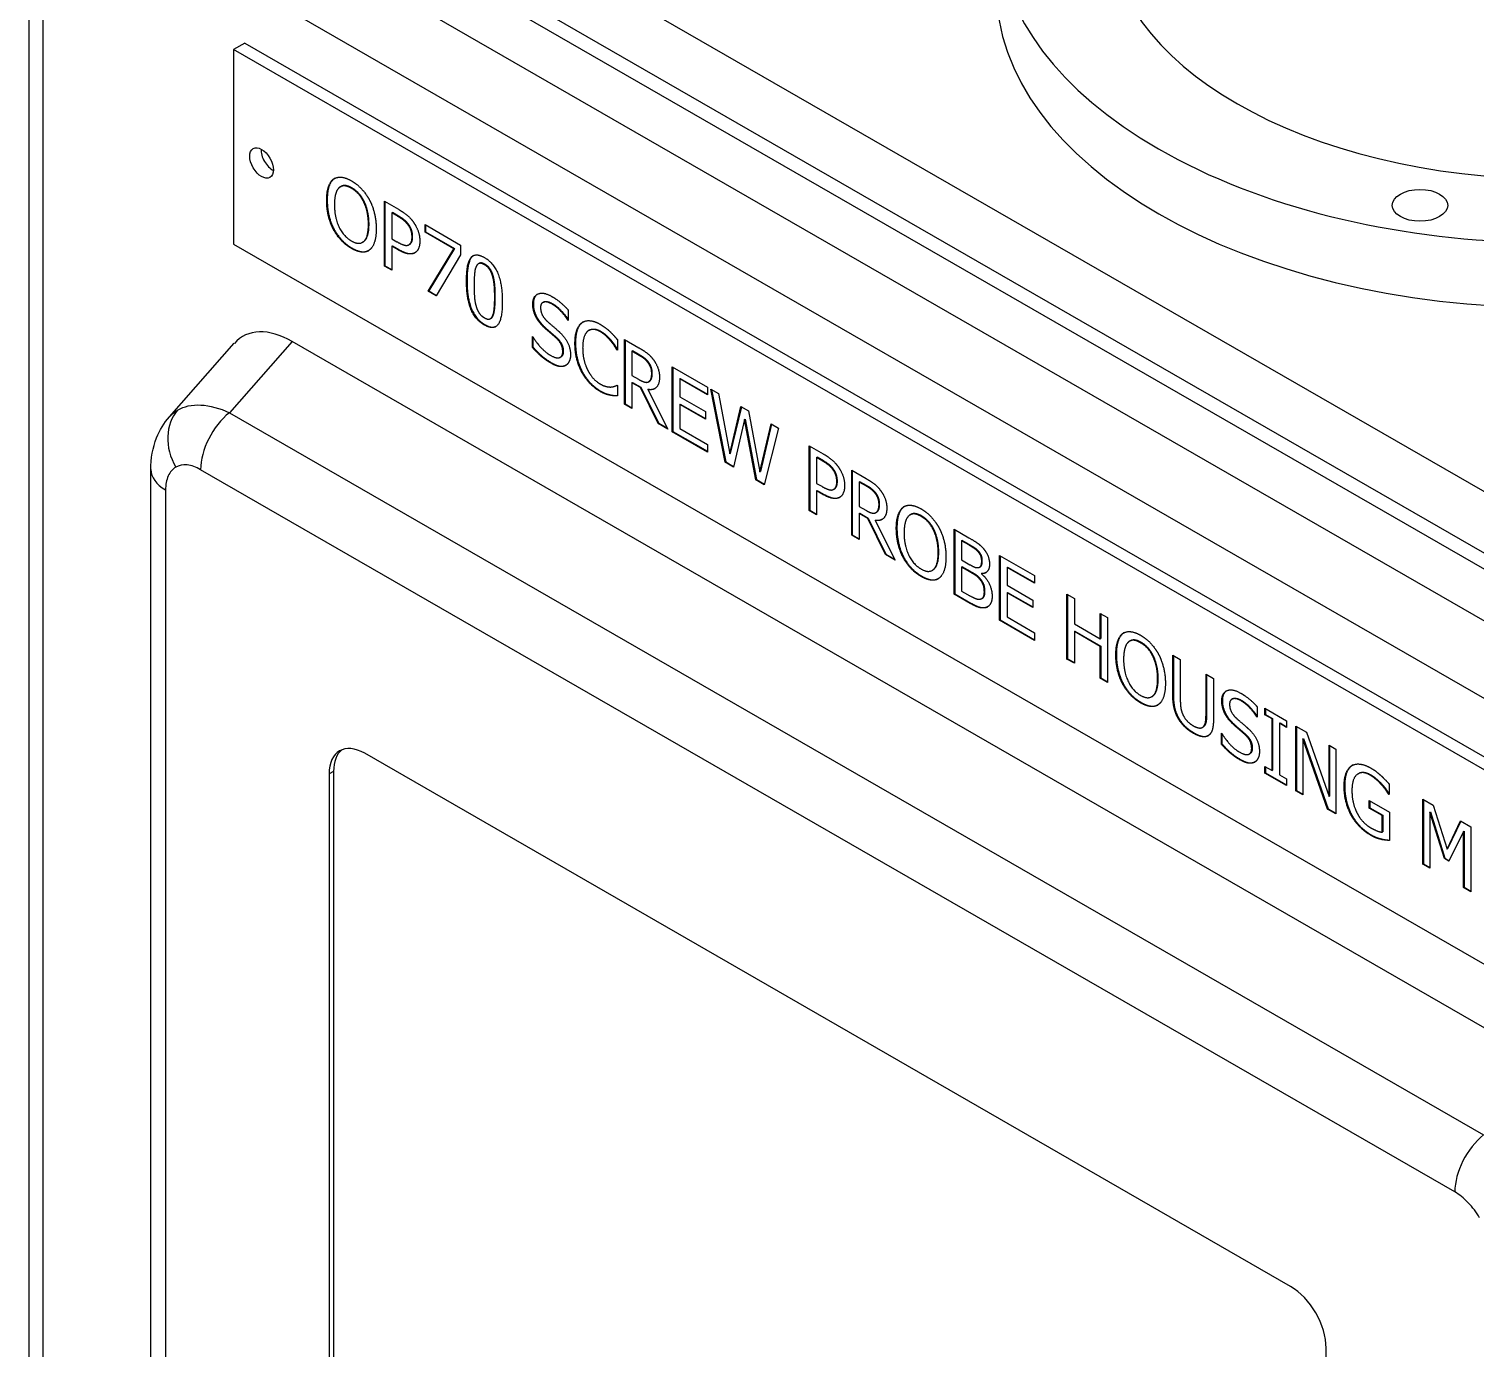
# Model space of a CAD drawing. Header units: millimetres. Extents: x 0 to 7722, y 0 to 5460.
# Drawn here: x 4198.5 to 4380.8, y 4472.3 to 4638.6 of the extents above; entities that cross this region are included whole.
import ezdxf

# ---------------------------------------------------------------- set-up
doc = ezdxf.new("R2010")
doc.units = ezdxf.units.MM
doc.header["$LTSCALE"] = 5
doc.layers.get('0').update_dxf_attribs({"linetype": 'CONTINUOUS'})

# ---------------------------------------------------------------- blocks, each defined once
blk = doc.blocks.new('RWFWFWEWEFWEFWEF')
for p, q in [((-292.49, 1040.42), (-66.39, 910.21)), ((-74.88, 905.33), (-300.98, 1035.53)), ((-72.5, 905.98), (-297.37, 1035.47)), ((-306.01, 1031.92), (-81.15, 902.43)), ((-312.01, 1027.01), (-312.01, 750.68)), ((-85.4, 895.08), (-310.26, 1024.57)), ((-310.26, 1024.57), (-310.26, 748.24)), ((-284.8, 1002.55), (-286.21, 1001.74)), ((-112.27, 901.57), (-286.21, 1001.74)), ((-286.21, 1001.74), (-286.21, 977.21)), ((-284.8, 1002.55), (-110.85, 902.38)), ((-273.63, 985.39), (-273.56, 985.43)), ((-272.73, 984.44), (-272.66, 984.48)), ((-271.35, 984.25), (-271.28, 984.29)), ((-274.47, 982.73), (-274.4, 982.77)), ((-269.78, 982.5), (-269.71, 982.54)), ((-267.19, 982.62), (-265.42, 981.6)), ((-267.19, 974.45), (-267.19, 982.62)), ((-267.12, 982.58), (-267.12, 974.49)), ((-266.25, 981.14), (-266.18, 981.18)), ((-265.47, 980.69), (-266.25, 981.14)), ((-266.25, 981.14), (-266.25, 977.88)), ((-265.4, 980.73), (-266.18, 981.18)), ((-269.2, 979.69), (-269.13, 979.73)), ((-265.47, 980.69), (-265.4, 980.73)), ((-264.21, 979.65), (-264.14, 979.69)), ((-262.07, 979.68), (-257.59, 977.09)), ((-262.07, 978.71), (-262.07, 979.68)), ((-262, 979.63), (-262, 978.76)), ((-273.63, 979.1), (-273.56, 979.14)), ((-269.96, 977.44), (-269.89, 977.48)), ((-266.25, 977.88), (-265.61, 977.51)), ((-263.7, 978.11), (-263.63, 978.16)), ((-262.07, 978.71), (-262, 978.76)), ((-258.42, 976.61), (-262.07, 978.71)), ((-262, 978.76), (-258.35, 976.65)), ((-286.21, 977.21), (-112.27, 877.04)), ((-271.35, 976.67), (-271.28, 976.71)), ((-266.25, 976.95), (-266.18, 976.99)), ((-266.25, 976.95), (-266.25, 973.91)), ((-265.46, 976.49), (-266.25, 976.95)), ((-266.18, 976.99), (-265.38, 976.54)), ((-265.46, 976.49), (-265.38, 976.54)), ((-264.12, 977.12), (-264.05, 977.16)), ((-264.1, 977.13), (-264.03, 977.17)), ((-263.34, 976.12), (-263.32, 976.14)), ((-261.66, 971.26), (-258.42, 976.61)), ((-258.35, 976.65), (-261.59, 971.3)), ((-257.59, 975.87), (-260.65, 970.68)), ((-258.42, 976.61), (-258.35, 976.65)), ((-257.59, 977.09), (-257.59, 975.87)), ((-267.19, 974.45), (-267.12, 974.49)), ((-266.25, 973.91), (-267.19, 974.45)), ((-267.12, 974.49), (-266.25, 973.99)), ((-255.34, 974.73), (-255.27, 974.77)), ((-254.58, 974.62), (-254.51, 974.66)), ((-256.84, 972.57), (-256.77, 972.61)), ((-253.54, 973.17), (-253.47, 973.21)), ((-261.66, 971.26), (-261.59, 971.3)), ((-260.65, 970.68), (-261.66, 971.26)), ((-261.59, 971.3), (-260.61, 970.74)), ((-253.28, 970.53), (-253.21, 970.57)), ((-248.48, 969.65), (-248.41, 969.69)), ((-247.21, 969.85), (-247.14, 969.89)), ((-246.04, 969.64), (-245.97, 969.68)), ((-244, 968.88), (-244, 967.58)), ((-254.58, 967.01), (-254.51, 967.05)), ((-253.82, 967.81), (-253.75, 967.85)), ((-253.54, 968.18), (-253.47, 968.22)), ((-248.02, 967.91), (-247.95, 967.95)), ((-246.85, 966.52), (-246.78, 966.56)), ((-244.06, 967.62), (-244, 967.66)), ((-244, 967.58), (-244.06, 967.62)), ((-242.28, 967.3), (-242.21, 967.34)), ((-294.29, 955.44), (-286.12, 964.7)), ((-278.81, 964.93), (-286.74, 955.95)), ((-116.84, 871.65), (-278.81, 964.93)), ((-248.53, 965.55), (-248.46, 965.51)), ((-248.53, 964.19), (-248.53, 965.55)), ((-248.46, 965.51), (-248.46, 964.23)), ((-245.57, 965.41), (-245.5, 965.45)), ((-243.16, 964.69), (-243.09, 964.73)), ((-241.43, 966.32), (-241.36, 966.36)), ((-239.99, 966.18), (-239.92, 966.22)), ((-238.67, 965.03), (-238.6, 965.07)), ((-237.8, 965.15), (-237.8, 963.84)), ((-236.92, 965.19), (-235.1, 964.14)), ((-236.92, 957.02), (-236.92, 965.19)), ((-236.85, 965.15), (-236.85, 957.06)), ((-248.53, 964.19), (-248.46, 964.23)), ((-245.01, 962.94), (-244.94, 962.98)), ((-244.7, 963.65), (-244.63, 963.7)), ((-237.88, 963.89), (-237.81, 963.93)), ((-237.8, 963.84), (-237.88, 963.89)), ((-237.81, 963.93), (-237.8, 963.92)), ((-235.98, 963.71), (-235.91, 963.75)), ((-235.05, 963.17), (-235.98, 963.71)), ((-235.98, 963.71), (-235.98, 960.64)), ((-234.98, 963.21), (-235.91, 963.75)), ((-235.05, 963.17), (-234.98, 963.21)), ((-246.21, 962.22), (-246.14, 962.26)), ((-244.36, 961.9), (-244.29, 961.94)), ((-242.28, 961.03), (-242.21, 961.07)), ((-233.93, 962.25), (-233.86, 962.29)), ((-230.89, 961.72), (-226.47, 959.17)), ((-230.89, 953.54), (-230.89, 961.72)), ((-230.82, 961.68), (-230.82, 953.58)), ((-237.87, 959.42), (-237.8, 959.38)), ((-237.87, 959.42), (-237.87, 959.42)), ((-237.8, 959.38), (-237.8, 958.08)), ((-235.98, 960.64), (-235.16, 960.16)), ((-235.98, 959.73), (-235.91, 959.77)), ((-235.98, 959.73), (-235.98, 956.48)), ((-234.91, 959.11), (-235.98, 959.73)), ((-235.91, 959.77), (-234.84, 959.15)), ((-233.88, 959.85), (-233.88, 959.85)), ((-233.86, 959.86), (-233.79, 959.9)), ((-233.48, 960.9), (-233.41, 960.94)), ((-229.95, 960.21), (-229.88, 960.25)), ((-229.95, 960.21), (-229.95, 957.97)), ((-226.47, 958.2), (-229.95, 960.21)), ((-229.88, 960.25), (-226.47, 958.28)), ((-240, 958.64), (-239.93, 958.68)), ((-238.74, 958.16), (-238.67, 958.2)), ((-234.91, 959.11), (-234.84, 959.15)), ((-232.67, 954.57), (-234.91, 959.11)), ((-234.84, 959.15), (-232.6, 954.61)), ((-233.97, 958.87), (-233.9, 958.91)), ((-233.97, 958.87), (-231.45, 953.87)), ((-229.95, 957.97), (-226.7, 956.1)), ((-226.47, 959.17), (-226.47, 958.2)), ((-226.03, 958.92), (-225.06, 958.36)), ((-224.22, 949.7), (-226.03, 958.92)), ((-225.94, 958.87), (-224.15, 949.74)), ((-225.06, 958.36), (-223.64, 950.76)), ((-286.74, 955.95), (-128.59, 864.88)), ((-236.92, 957.02), (-236.85, 957.06)), ((-235.98, 956.48), (-236.92, 957.02)), ((-236.85, 957.06), (-235.98, 956.56)), ((-229.95, 957), (-229.88, 957.04)), ((-229.95, 957), (-229.95, 953.97)), ((-226.7, 955.13), (-229.95, 957)), ((-229.88, 957.04), (-226.7, 955.21)), ((-226.7, 956.1), (-226.7, 955.13)), ((-223.64, 950.76), (-222.23, 956.73)), ((-222.17, 956.7), (-223.57, 950.8)), ((-222.23, 956.73), (-221.27, 956.18)), ((-221.27, 956.18), (-219.85, 948.5)), ((-232.67, 954.57), (-232.6, 954.61)), ((-231.45, 953.87), (-232.67, 954.57)), ((-232.6, 954.61), (-231.51, 953.98)), ((-229.95, 953.97), (-226.47, 951.96)), ((-221.78, 955.08), (-223.18, 949.1)), ((-221.78, 955.08), (-221.71, 955.12)), ((-220.34, 947.47), (-221.78, 955.08)), ((-221.71, 955.12), (-220.27, 947.51)), ((-219.85, 948.5), (-218.43, 954.54)), ((-218.38, 954.51), (-219.78, 948.54)), ((-217.51, 954.01), (-219.29, 946.86)), ((-218.43, 954.54), (-217.51, 954.01)), ((-230.89, 953.54), (-230.82, 953.58)), ((-226.47, 950.99), (-230.89, 953.54)), ((-230.82, 953.58), (-226.47, 951.08)), ((-226.47, 951.96), (-226.47, 950.99)), ((-223.64, 950.76), (-223.57, 950.8)), ((-213.63, 951.78), (-211.86, 950.76)), ((-213.63, 943.6), (-213.63, 951.78)), ((-213.56, 951.74), (-213.56, 943.64)), ((-212.69, 950.3), (-212.62, 950.34)), ((-211.91, 949.85), (-212.69, 950.3)), ((-212.69, 950.3), (-212.69, 947.04)), ((-211.84, 949.89), (-212.62, 950.34)), ((-296.64, 807.47), (-296.64, 948.79)), ((-132.22, 857.69), (-290.37, 948.76)), ((-224.22, 949.7), (-224.15, 949.74)), ((-223.18, 949.1), (-224.22, 949.7)), ((-224.15, 949.74), (-223.16, 949.17)), ((-219.85, 948.5), (-219.78, 948.54)), ((-211.91, 949.85), (-211.84, 949.89)), ((-210.65, 948.81), (-210.58, 948.85)), ((-208.27, 948.69), (-206.45, 947.64)), ((-208.27, 940.51), (-208.27, 948.69)), ((-208.2, 948.65), (-208.2, 940.56)), ((-220.34, 947.47), (-220.27, 947.51)), ((-219.29, 946.86), (-220.34, 947.47)), ((-220.27, 947.51), (-219.27, 946.93)), ((-212.69, 947.04), (-212.05, 946.67)), ((-210.14, 947.27), (-210.07, 947.31)), ((-207.33, 947.21), (-207.26, 947.25)), ((-206.39, 946.67), (-207.33, 947.21)), ((-207.33, 947.21), (-207.33, 944.13)), ((-206.32, 946.71), (-207.26, 947.25)), ((-206.39, 946.67), (-206.32, 946.71)), ((-294.78, 946.21), (-294.78, 804.89)), ((-212.69, 946.11), (-212.62, 946.15)), ((-212.69, 946.11), (-212.69, 943.06)), ((-211.9, 945.65), (-212.69, 946.11)), ((-212.62, 946.15), (-211.82, 945.69)), ((-211.9, 945.65), (-211.82, 945.69)), ((-210.56, 946.28), (-210.49, 946.32)), ((-210.54, 946.29), (-210.47, 946.33)), ((-209.78, 945.28), (-209.76, 945.29)), ((-205.27, 945.75), (-205.2, 945.79)), ((-213.63, 943.6), (-213.56, 943.64)), ((-212.69, 943.06), (-213.63, 943.6)), ((-213.56, 943.64), (-212.69, 943.14)), ((-207.33, 944.13), (-206.5, 943.66)), ((-207.33, 943.23), (-207.26, 943.27)), ((-207.33, 943.23), (-207.33, 939.97)), ((-206.25, 942.61), (-207.33, 943.23)), ((-207.26, 943.27), (-206.18, 942.65)), ((-205.23, 943.35), (-205.23, 943.35)), ((-205.2, 943.36), (-205.13, 943.4)), ((-204.82, 944.4), (-204.75, 944.44)), ((-201.79, 944.02), (-201.72, 944.06)), ((-200.89, 943.07), (-200.82, 943.11)), ((-199.51, 942.88), (-199.44, 942.92)), ((-206.25, 942.61), (-206.18, 942.65)), ((-204.02, 938.07), (-206.25, 942.61)), ((-206.18, 942.65), (-203.95, 938.11)), ((-205.31, 942.37), (-205.24, 942.41)), ((-205.31, 942.37), (-202.8, 937.36)), ((-202.64, 941.36), (-202.56, 941.4)), ((-197.94, 941.13), (-197.87, 941.17)), ((-195.35, 941.25), (-193.48, 940.17)), ((-195.35, 933.08), (-195.35, 941.25)), ((-195.28, 941.21), (-195.28, 933.12)), ((-208.27, 940.51), (-208.2, 940.56)), ((-207.33, 939.97), (-208.27, 940.51)), ((-208.2, 940.56), (-207.33, 940.05)), ((-194.41, 939.78), (-194.34, 939.82)), ((-193.51, 939.27), (-194.41, 939.78)), ((-194.41, 939.78), (-194.41, 937.39)), ((-193.44, 939.31), (-194.34, 939.82)), ((-193.51, 939.27), (-193.44, 939.31)), ((-204.02, 938.07), (-203.95, 938.11)), ((-202.8, 937.36), (-204.02, 938.07)), ((-203.95, 938.11), (-202.85, 937.48)), ((-201.79, 937.73), (-201.72, 937.77)), ((-197.36, 938.32), (-197.29, 938.36)), ((-194.41, 937.39), (-193.35, 936.78)), ((-192.23, 938.31), (-192.16, 938.36)), ((-191.87, 937.25), (-191.8, 937.29)), ((-189.62, 937.95), (-185.2, 935.41)), ((-189.62, 929.78), (-189.62, 937.95)), ((-189.55, 937.91), (-189.55, 929.82)), ((-198.12, 936.07), (-198.05, 936.11)), ((-194.41, 936.48), (-194.34, 936.53)), ((-193.35, 935.87), (-194.41, 936.48)), ((-194.41, 936.48), (-194.41, 933.46)), ((-193.28, 935.91), (-194.34, 936.53)), ((-193.35, 935.87), (-193.28, 935.91)), ((-192.12, 936.48), (-192.05, 936.52)), ((-191.88, 935.66), (-191.81, 935.7)), ((-191.88, 935.66), (-191.88, 935.62)), ((-188.68, 936.44), (-188.61, 936.48)), ((-188.68, 936.44), (-188.68, 934.2)), ((-185.2, 934.44), (-188.68, 936.44)), ((-188.61, 936.48), (-185.2, 934.52)), ((-199.51, 935.3), (-199.44, 935.34)), ((-192.11, 934.95), (-192.04, 934.99)), ((-188.68, 934.2), (-185.43, 932.33)), ((-185.2, 935.41), (-185.2, 934.44)), ((-195.35, 933.08), (-195.28, 933.12)), ((-193.32, 931.91), (-195.35, 933.08)), ((-195.28, 933.12), (-193.25, 931.95)), ((-194.41, 933.46), (-193.65, 933.02)), ((-193.32, 931.91), (-193.25, 931.95)), ((-191.86, 932.52), (-191.79, 932.56)), ((-191.54, 933.34), (-191.47, 933.38)), ((-188.68, 933.24), (-188.61, 933.28)), ((-188.68, 933.24), (-188.68, 930.2)), ((-185.43, 931.37), (-188.68, 933.24)), ((-188.61, 933.28), (-185.43, 931.45)), ((-185.43, 932.33), (-185.43, 931.37)), ((-181.13, 933.06), (-180.19, 932.52)), ((-181.13, 924.89), (-181.13, 933.06)), ((-181.06, 933.02), (-181.06, 924.93)), ((-180.19, 932.52), (-180.19, 929.31)), ((-191.29, 931.4), (-191.22, 931.44)), ((-188.68, 930.2), (-185.2, 928.2)), ((-176.94, 930.65), (-176, 930.11)), ((-176.94, 927.44), (-176.94, 930.65)), ((-176.86, 930.61), (-176.86, 927.48)), ((-176, 930.11), (-176, 921.93)), ((-189.62, 929.78), (-189.55, 929.82)), ((-185.2, 927.23), (-189.62, 929.78)), ((-189.55, 929.82), (-185.2, 927.31)), ((-185.2, 928.2), (-185.2, 927.23)), ((-180.19, 929.31), (-176.94, 927.44)), ((-180.19, 928.35), (-180.12, 928.39)), ((-180.19, 928.35), (-180.19, 924.35)), ((-176.94, 926.47), (-180.19, 928.35)), ((-180.12, 928.39), (-176.86, 926.51)), ((-176.94, 927.44), (-176.86, 927.48)), ((-176.94, 926.47), (-176.86, 926.51)), ((-176.94, 922.47), (-176.94, 926.47)), ((-176.86, 926.51), (-176.86, 922.51)), ((-174.12, 928.09), (-174.05, 928.13)), ((-173.22, 927.13), (-173.15, 927.17)), ((-171.84, 926.94), (-171.76, 926.98)), ((-181.13, 924.89), (-181.06, 924.93)), ((-180.19, 924.35), (-181.13, 924.89)), ((-181.06, 924.93), (-180.19, 924.43)), ((-174.96, 925.42), (-174.89, 925.46)), ((-170.27, 925.19), (-170.2, 925.23)), ((-167.77, 925.37), (-166.83, 924.83)), ((-167.77, 920.27), (-167.77, 925.37)), ((-167.7, 925.33), (-167.7, 920.31)), ((-166.83, 924.83), (-166.83, 919.72)), ((-163.59, 922.96), (-162.65, 922.42)), ((-163.59, 917.83), (-163.59, 922.96)), ((-163.52, 922.92), (-163.52, 917.87)), ((-176.94, 922.47), (-176.86, 922.51)), ((-176, 921.93), (-176.94, 922.47)), ((-176.86, 922.51), (-176, 922.01)), ((-174.12, 921.79), (-174.05, 921.83)), ((-169.69, 922.39), (-169.62, 922.43)), ((-162.65, 922.42), (-162.65, 917.32)), ((-171.84, 919.37), (-171.77, 919.41)), ((-170.45, 920.13), (-170.37, 920.17)), ((-167.77, 920.27), (-167.7, 920.31)), ((-161.6, 919.62), (-161.53, 919.66)), ((-160.34, 919.82), (-160.27, 919.86)), ((-159.16, 919.62), (-159.09, 919.66)), ((-167.09, 917.39), (-167.02, 917.43)), ((-163.59, 917.83), (-163.52, 917.87)), ((-161.14, 917.88), (-161.07, 917.92)), ((-157.19, 917.59), (-157.12, 917.63)), ((-157.12, 917.55), (-157.19, 917.59)), ((-157.12, 918.85), (-157.12, 917.55)), ((-156.16, 918.69), (-153.42, 917.11)), ((-156.16, 917.85), (-156.16, 918.69)), ((-156.16, 917.85), (-156.09, 917.89)), ((-155.26, 917.33), (-156.16, 917.85)), ((-156.09, 918.64), (-156.09, 917.89)), ((-156.09, 917.89), (-155.19, 917.37)), ((-155.26, 917.33), (-155.19, 917.37)), ((-155.26, 910.83), (-155.26, 917.33)), ((-155.19, 917.37), (-155.19, 910.87)), ((-165.21, 915.55), (-165.14, 915.59)), ((-164.04, 916.27), (-163.97, 916.31)), ((-163.89, 916.39), (-163.82, 916.43)), ((-161.65, 915.53), (-161.58, 915.49)), ((-161.65, 914.16), (-161.65, 915.53)), ((-161.58, 915.48), (-161.58, 914.2)), ((-159.97, 916.49), (-159.9, 916.53)), ((-158.7, 915.38), (-158.63, 915.42)), ((-154.32, 916.79), (-154.25, 916.83)), ((-154.32, 916.79), (-154.32, 910.29)), ((-153.42, 916.27), (-154.32, 916.79)), ((-154.25, 916.83), (-153.42, 916.35)), ((-153.42, 917.11), (-153.42, 916.27)), ((-152.26, 916.44), (-150.93, 915.67)), ((-152.26, 908.26), (-152.26, 916.44)), ((-152.19, 916.4), (-152.19, 908.3)), ((-150.93, 915.67), (-148.08, 907.56)), ((-163.33, 915.22), (-163.27, 915.25)), ((-161.65, 914.16), (-161.58, 914.2)), ((-157.83, 913.63), (-157.75, 913.67)), ((-151.38, 914.81), (-151.31, 914.85)), ((-151.38, 914.81), (-151.38, 907.76)), ((-148.26, 905.96), (-151.38, 914.81)), ((-151.31, 914.85), (-148.18, 906)), ((-148.08, 914.03), (-147.2, 913.52)), ((-148.08, 907.56), (-148.08, 914.03)), ((-148.01, 913.99), (-148.01, 907.6)), ((-152.93, 845.77), (-269.67, 913)), ((-159.33, 912.19), (-159.26, 912.23)), ((-158.13, 912.91), (-158.06, 912.95)), ((-157.49, 911.87), (-157.42, 911.91)), ((-147.2, 913.52), (-147.2, 905.35)), ((-273.6, 910.72), (-274.16, 910.4)), ((-274.16, 910.4), (-274.16, 816.95)), ((-273.6, 910.72), (-273.6, 817.27)), ((-156.16, 911.34), (-155.26, 910.83)), ((-156.16, 910.51), (-156.16, 911.34)), ((-156.16, 910.51), (-156.09, 910.55)), ((-153.42, 908.93), (-156.16, 910.51)), ((-156.09, 911.3), (-156.09, 910.55)), ((-156.09, 910.55), (-153.42, 909.01)), ((-155.26, 910.83), (-155.19, 910.87)), ((-154.32, 910.29), (-153.42, 909.77)), ((-145.24, 911.42), (-145.17, 911.46)), ((-144.4, 910.43), (-144.33, 910.47)), ((-142.91, 910.26), (-142.84, 910.3)), ((-153.42, 909.77), (-153.42, 908.93)), ((-152.26, 908.26), (-152.19, 908.3)), ((-151.38, 907.76), (-152.26, 908.26)), ((-152.19, 908.3), (-151.38, 907.84)), ((-146.17, 908.85), (-146.1, 908.89)), ((-141.46, 909.04), (-141.39, 909.08)), ((-140.49, 909.1), (-140.49, 907.79)), ((-148.08, 907.56), (-148.01, 907.6)), ((-143.02, 907.06), (-140.46, 905.58)), ((-143.02, 906.1), (-143.02, 907.06)), ((-142.95, 907.02), (-142.95, 906.14)), ((-140.57, 907.83), (-140.49, 907.88)), ((-140.49, 907.79), (-140.57, 907.83)), ((-140.49, 907.88), (-140.49, 907.87)), ((-136.24, 907.21), (-134.96, 906.47)), ((-136.24, 899.04), (-136.24, 907.21)), ((-136.17, 907.17), (-136.17, 899.08)), ((-134.96, 906.47), (-133.19, 900.9)), ((-148.26, 905.96), (-148.18, 906)), ((-147.2, 905.35), (-148.26, 905.96)), ((-148.18, 906), (-147.2, 905.43)), ((-145.25, 905.13), (-145.18, 905.17)), ((-143.02, 906.1), (-142.95, 906.14)), ((-141.39, 905.16), (-143.02, 906.1)), ((-142.95, 906.14), (-141.31, 905.2)), ((-141.39, 905.16), (-141.31, 905.2)), ((-141.39, 903.05), (-141.39, 905.16)), ((-141.31, 905.2), (-141.31, 903.09)), ((-140.46, 905.58), (-140.46, 902.01)), ((-135.36, 905.57), (-135.29, 905.61)), ((-135.36, 905.57), (-135.36, 898.53)), ((-133.53, 899.73), (-135.36, 905.57)), ((-135.29, 905.61), (-133.46, 899.77)), ((-133.19, 900.9), (-131.48, 904.47)), ((-131.48, 904.47), (-130.18, 903.72)), ((-142.81, 902.66), (-142.74, 902.7)), ((-141.39, 903.05), (-141.31, 903.09)), ((-131.44, 904.45), (-133.12, 900.95)), ((-131.12, 903.13), (-132.96, 899.4)), ((-131.12, 903.13), (-131.05, 903.17)), ((-131.12, 896.09), (-131.12, 903.13)), ((-131.05, 903.17), (-131.05, 896.13)), ((-130.18, 903.72), (-130.18, 895.54)), ((-141.5, 902.14), (-141.43, 902.19)), ((-133.19, 900.9), (-133.12, 900.95)), ((-136.24, 899.04), (-136.17, 899.08)), ((-135.36, 898.53), (-136.24, 899.04)), ((-136.17, 899.08), (-135.36, 898.61)), ((-133.53, 899.73), (-133.46, 899.77)), ((-132.96, 899.4), (-133.53, 899.73)), ((-133.46, 899.77), (-132.93, 899.46)), ((-131.12, 896.09), (-131.05, 896.13)), ((-130.18, 895.54), (-131.12, 896.09)), ((-131.05, 896.13), (-130.18, 895.63)), ((-148.43, 744.55), (-148.43, 838))]:
    blk.add_line(p, q)
for centre, major_axis, ratio, start_param, end_param in [((-120.04, 1017.7), (70, 0), 0.575862, 2.498092, 6.926686), ((-120.04, 1017.7), (56, 0), 0.575862, 3.141593, 6.283185), ((-120.04, 1009.52), (70, 0), 0.575862, 3.141593, 6.283185), ((-281.26, 988.25), (-1.05, 1.82), 0.578093, 0.737091, 2.404502), ((-278.48, 954.16), (6.57, -11.41), 0.557416, 2.376204, 3.32722), ((-289.01, 951.67), (-3.19, 5.49), 0.815969, 0.265539, 1.568067), ((-285.88, 951.35), (3.17, 5.5), 0.578093, 0.975451, 2.354261), ((-290.29, 948.79), (-6.35, 0), 0.575862, 6.282996, 6.283185), ((-290.29, 948.79), (-6.35, 0), 0.575862, 0, 0.785398), ((-269.67, 907.81), (-3.17, 5.5), 0.578093, 5.499721, 7.070517), ((-269.11, 908.13), (-3.17, 5.5), 0.578093, 0.088333, 0.787332), ((-127.73, 860.28), (3.17, 5.5), 0.578093, 0.975451, 2.354261), ((-152.93, 840.58), (3.17, -5.5), 0.578093, 0.787332, 2.358128)]:
    blk.add_ellipse(centre, major_axis=major_axis, ratio=ratio, start_param=start_param, end_param=end_param)
for centre, major_axis, ratio in [((-282.68, 987.44), (-1.05, 1.82), 0.578093), ((-136.61, 982.1), (-3.5, 0), 0.575862)]:
    blk.add_ellipse(centre, major_axis=major_axis, ratio=ratio)
for points, degree in [([(-274.47, 982.73), (-274.47, 983.76), (-274.03, 985.06), (-273.63, 985.39)], 2), ([(-273.56, 985.43), (-273.96, 985.11), (-274.4, 983.8), (-274.4, 982.77)], 2), ([(-273.63, 985.39), (-273.21, 985.7), (-272.06, 985.6), (-271.35, 985.19)], 2), ([(-273.46, 985.5), (-273.51, 985.47), (-273.56, 985.43)], 2), ([(-271.35, 985.19), (-270.63, 984.77), (-269.47, 983.52), (-269.07, 982.77)], 2), ([(-272.92, 984.3), (-273.2, 984.05), (-273.49, 982.96), (-273.49, 982.16)], 2), ([(-271.35, 984.25), (-271.86, 984.54), (-272.62, 984.57), (-272.92, 984.3)], 2), ([(-269.78, 982.5), (-270.06, 983.08), (-270.85, 983.96), (-271.35, 984.25)], 2), ([(-269.71, 982.54), (-269.99, 983.12), (-270.78, 984), (-271.28, 984.29)], 2), ([(-273.63, 979.1), (-274.04, 979.87), (-274.47, 981.72), (-274.47, 982.73)], 2), ([(-274.4, 982.77), (-274.4, 981.76), (-273.97, 979.91), (-273.56, 979.14)], 2), ([(-273.49, 982.16), (-273.49, 980.55), (-272.33, 978.17), (-271.35, 977.61)], 2), ([(-269.2, 979.69), (-269.2, 980.5), (-269.51, 981.93), (-269.78, 982.5)], 2), ([(-269.13, 979.73), (-269.13, 980.54), (-269.44, 981.97), (-269.71, 982.54)], 2), ([(-269.07, 982.77), (-268.67, 982), (-268.22, 980.15), (-268.22, 979.13)], 2), ([(-265.42, 981.6), (-264.78, 981.24), (-263.9, 980.49), (-263.56, 980.02)], 2), ([(-271.35, 977.61), (-270.37, 977.04), (-269.2, 978.08), (-269.2, 979.69)], 2), ([(-264.21, 979.65), (-264.44, 979.95), (-265.03, 980.44), (-265.47, 980.69)], 2), ([(-264.14, 979.69), (-264.36, 980), (-264.96, 980.48), (-265.4, 980.73)], 2), ([(-263.7, 978.11), (-263.7, 978.54), (-263.95, 979.31), (-264.21, 979.65)], 2), ([(-263.63, 978.16), (-263.63, 978.58), (-263.88, 979.35), (-264.14, 979.69)], 2), ([(-263.56, 980.02), (-263.17, 979.48), (-262.72, 978.27), (-262.72, 977.58)], 2), ([(-271.35, 976.67), (-272.07, 977.08), (-273.21, 978.31), (-273.63, 979.1)], 2), ([(-273.56, 979.14), (-273.14, 978.35), (-272, 977.12), (-271.28, 976.71)], 2), ([(-268.22, 979.13), (-268.22, 978.13), (-268.66, 976.78), (-269.07, 976.47)], 2), ([(-265.61, 977.51), (-265.04, 977.18), (-264.33, 976.99), (-264.1, 977.13)], 2), ([(-264.1, 977.13), (-263.89, 977.26), (-263.7, 977.72), (-263.7, 978.11)], 2), ([(-264.03, 977.17), (-263.82, 977.3), (-263.63, 977.76), (-263.63, 978.16)], 2), ([(-262.72, 977.58), (-262.72, 977.05), (-263.05, 976.29), (-263.34, 976.12)], 2), ([(-269.07, 976.47), (-269.51, 976.15), (-270.66, 976.27), (-271.35, 976.67)], 2), ([(-263.34, 976.12), (-263.71, 975.92), (-264.7, 976.06), (-265.46, 976.49)], 2), ([(-264.05, 977.16), (-264.04, 977.17), (-264.03, 977.17)], 2), ([(-256.84, 972.57), (-256.84, 974.78), (-255.74, 976.19), (-254.58, 975.52)], 2), ([(-255.63, 974.36), (-255.78, 974.03), (-255.88, 972.82), (-255.88, 972.01)], 2), ([(-254.58, 974.62), (-254.97, 974.84), (-255.48, 974.71), (-255.63, 974.36)], 2), ([(-254.58, 975.52), (-253.42, 974.85), (-252.32, 972.1), (-252.32, 969.97)], 2), ([(-253.54, 973.17), (-253.69, 973.67), (-254.18, 974.39), (-254.58, 974.62)], 2), ([(-253.47, 973.21), (-253.61, 973.71), (-254.11, 974.43), (-254.51, 974.66)], 2), ([(-254.58, 967.01), (-255.75, 967.68), (-256.84, 970.42), (-256.84, 972.57)], 2), ([(-256.77, 972.61), (-256.77, 970.46), (-255.68, 967.73), (-254.51, 967.05)], 2), ([(-255.88, 972.01), (-255.88, 971.15), (-255.79, 969.95), (-255.64, 969.41)], 2), ([(-253.28, 970.53), (-253.28, 971.37), (-253.4, 972.67), (-253.54, 973.17)], 2), ([(-253.21, 970.57), (-253.21, 971.41), (-253.33, 972.71), (-253.47, 973.21)], 2), ([(-253.54, 968.18), (-253.4, 968.5), (-253.28, 969.68), (-253.28, 970.53)], 2), ([(-253.47, 968.22), (-253.33, 968.55), (-253.21, 969.73), (-253.21, 970.57)], 2), ([(-248.48, 969.65), (-248.48, 970.65), (-247.14, 971.22), (-246.1, 970.62)], 2), ([(-247.89, 970.89), (-248.41, 970.57), (-248.41, 969.69)], 2), ([(-246.1, 970.62), (-245.5, 970.28), (-244.45, 969.4), (-244, 968.88)], 2), ([(-255.64, 969.41), (-255.5, 968.91), (-254.99, 968.16), (-254.58, 967.92)], 2), ([(-252.32, 969.97), (-252.32, 967.77), (-253.43, 966.35), (-254.58, 967.01)], 2), ([(-248.02, 967.91), (-248.24, 968.31), (-248.48, 969.17), (-248.48, 969.65)], 2), ([(-248.41, 969.69), (-248.41, 969.22), (-248.17, 968.35), (-247.95, 967.95)], 2), ([(-246.04, 969.64), (-246.69, 970.02), (-247.5, 969.78), (-247.5, 969.2)], 2), ([(-247.5, 969.2), (-247.5, 968.68), (-247.02, 967.79), (-246.57, 967.4)], 2), ([(-244.06, 967.62), (-244.4, 968.17), (-245.46, 969.31), (-246.04, 969.64)], 2), ([(-254.58, 967.92), (-254.19, 967.69), (-253.68, 967.83), (-253.54, 968.18)], 2), ([(-254.51, 967.05), (-253.65, 966.56), (-253.12, 966.83)], 2), ([(-253.75, 967.85), (-253.58, 967.95), (-253.47, 968.22)], 2), ([(-246.85, 966.52), (-247.22, 966.84), (-247.79, 967.51), (-248.02, 967.91)], 2), ([(-247.95, 967.95), (-247.72, 967.55), (-247.15, 966.88), (-246.78, 966.56)], 2), ([(-245.57, 965.41), (-245.9, 965.7), (-246.44, 966.16), (-246.85, 966.52)], 2), ([(-246.78, 966.56), (-246.37, 966.2), (-245.83, 965.74), (-245.5, 965.45)], 2), ([(-246.57, 967.4), (-246.28, 967.13), (-245.41, 966.4), (-245.12, 966.13)], 2), ([(-243.16, 964.69), (-243.16, 965.72), (-242.71, 966.98), (-242.28, 967.3)], 2), ([(-242.21, 967.34), (-242.64, 967.02), (-243.09, 965.76), (-243.09, 964.73)], 2), ([(-242.28, 967.3), (-241.86, 967.6), (-240.7, 967.51), (-239.98, 967.1)], 2), ([(-242.13, 967.4), (-242.17, 967.37), (-242.21, 967.34)], 2), ([(-239.98, 967.1), (-239.63, 966.9), (-239, 966.42), (-238.74, 966.17)], 2), ([(-248.46, 965.51), (-248, 964.74), (-246.82, 963.51), (-246.28, 963.2)], 2), ([(-244.7, 963.65), (-244.7, 964.14), (-245.12, 965), (-245.57, 965.41)], 2), ([(-245.5, 965.45), (-245.05, 965.04), (-244.63, 964.19), (-244.63, 963.7)], 2), ([(-245.12, 966.13), (-244.4, 965.45), (-243.72, 964.02), (-243.72, 963.26)], 2), ([(-242.28, 961.03), (-242.7, 961.8), (-243.16, 963.66), (-243.16, 964.69)], 2), ([(-243.09, 964.73), (-243.09, 963.7), (-242.63, 961.84), (-242.21, 961.07)], 2), ([(-241.55, 966.24), (-241.85, 965.99), (-242.19, 964.92), (-242.19, 964.13)], 2), ([(-239.99, 966.18), (-240.44, 966.44), (-241.25, 966.47), (-241.55, 966.24)], 2), ([(-238.67, 965.03), (-238.94, 965.35), (-239.58, 965.94), (-239.99, 966.18)], 2), ([(-239.92, 966.22), (-239.51, 965.98), (-238.87, 965.39), (-238.6, 965.07)], 2), ([(-238.74, 966.17), (-238.51, 965.95), (-238.04, 965.44), (-237.8, 965.15)], 2), ([(-237.88, 963.89), (-238, 964.09), (-238.39, 964.69), (-238.67, 965.03)], 2), ([(-238.6, 965.07), (-238.32, 964.73), (-237.93, 964.13), (-237.81, 963.93)], 2), ([(-246.21, 962.22), (-246.98, 962.66), (-248.05, 963.65), (-248.53, 964.19)], 2), ([(-248.46, 964.23), (-247.98, 963.69), (-246.9, 962.7), (-246.14, 962.26)], 2), ([(-246.28, 963.2), (-245.5, 962.75), (-244.7, 963.04), (-244.7, 963.65)], 2), ([(-244.63, 963.7), (-244.63, 963.15), (-244.94, 962.98)], 2), ([(-243.72, 963.26), (-243.72, 962.78), (-244.06, 962.05), (-244.36, 961.9)], 2), ([(-242.19, 964.13), (-242.19, 963.29), (-241.84, 961.87), (-241.53, 961.28)], 2), ([(-235.1, 964.14), (-234.5, 963.79), (-233.68, 963.17), (-233.3, 962.68)], 2), ([(-233.93, 962.25), (-234.13, 962.52), (-234.66, 962.95), (-235.05, 963.17)], 2), ([(-233.86, 962.29), (-234.06, 962.56), (-234.59, 962.99), (-234.98, 963.21)], 2), ([(-244.36, 961.9), (-244.7, 961.73), (-245.56, 961.84), (-246.21, 962.22)], 2), ([(-246.14, 962.26), (-245.49, 961.88), (-244.63, 961.77), (-244.29, 961.94)], 2), ([(-244.29, 961.94), (-244.28, 961.94), (-244.28, 961.94)], 2), ([(-240, 958.64), (-240.69, 959.04), (-241.85, 960.25), (-242.28, 961.03)], 2), ([(-242.21, 961.07), (-241.78, 960.29), (-240.62, 959.08), (-239.93, 958.68)], 2), ([(-241.53, 961.28), (-241.23, 960.7), (-240.44, 959.83), (-239.99, 959.58)], 2), ([(-233.48, 960.9), (-233.48, 961.26), (-233.7, 961.94), (-233.93, 962.25)], 2), ([(-233.41, 960.94), (-233.41, 961.3), (-233.63, 961.98), (-233.86, 962.29)], 2), ([(-233.3, 962.68), (-232.93, 962.18), (-232.5, 961.07), (-232.5, 960.43)], 2), ([(-239.99, 959.58), (-239.58, 959.34), (-238.89, 959.18), (-238.62, 959.19)], 2), ([(-238.62, 959.19), (-238.36, 959.22), (-237.98, 959.35), (-237.87, 959.42)], 2), ([(-235.16, 960.16), (-234.75, 959.93), (-234.11, 959.72), (-233.88, 959.85)], 2), ([(-232.5, 960.43), (-232.5, 959.53), (-233.29, 958.77), (-233.97, 958.87)], 2), ([(-233.88, 959.85), (-233.68, 959.96), (-233.48, 960.48), (-233.48, 960.9)], 2), ([(-238.74, 958.16), (-239.05, 958.21), (-239.58, 958.4), (-240, 958.64)], 2), ([(-239.93, 958.68), (-239.51, 958.44), (-238.98, 958.26), (-238.67, 958.2)], 2), ([(-237.8, 958.08), (-238.04, 958.09), (-238.45, 958.09), (-238.74, 958.16)], 2), ([(-233.9, 958.91), (-233.41, 958.84), (-233.06, 959.02)], 2), ([(-294.29, 955.44), (-293.99, 955.78), (-293.64, 956.06), (-293.26, 956.29)], 3), ([(-211.86, 950.76), (-211.22, 950.39), (-210.34, 949.65), (-210, 949.18)], 2), ([(-210.65, 948.81), (-210.88, 949.11), (-211.47, 949.59), (-211.91, 949.85)], 2), ([(-210.58, 948.85), (-210.8, 949.15), (-211.4, 949.63), (-211.84, 949.89)], 2), ([(-210.14, 947.27), (-210.14, 947.7), (-210.39, 948.46), (-210.65, 948.81)], 2), ([(-210.07, 947.31), (-210.07, 947.74), (-210.32, 948.5), (-210.58, 948.85)], 2), ([(-210, 949.18), (-209.61, 948.64), (-209.16, 947.42), (-209.16, 946.74)], 2), ([(-212.05, 946.67), (-211.48, 946.34), (-210.77, 946.14), (-210.54, 946.29)], 2), ([(-210.54, 946.29), (-210.33, 946.41), (-210.14, 946.88), (-210.14, 947.27)], 2), ([(-210.47, 946.33), (-210.26, 946.45), (-210.07, 946.92), (-210.07, 947.31)], 2), ([(-209.16, 946.74), (-209.16, 946.21), (-209.49, 945.44), (-209.78, 945.28)], 2), ([(-206.45, 947.64), (-205.84, 947.29), (-205.02, 946.67), (-204.65, 946.17)], 2), ([(-205.27, 945.75), (-205.47, 946.01), (-206, 946.45), (-206.39, 946.67)], 2), ([(-205.2, 945.79), (-205.4, 946.05), (-205.93, 946.49), (-206.32, 946.71)], 2), ([(-209.78, 945.28), (-210.15, 945.08), (-211.14, 945.22), (-211.9, 945.65)], 2), ([(-210.49, 946.32), (-210.48, 946.32), (-210.47, 946.33)], 2), ([(-204.82, 944.4), (-204.82, 944.76), (-205.04, 945.43), (-205.27, 945.75)], 2), ([(-204.75, 944.44), (-204.75, 944.8), (-204.97, 945.48), (-205.2, 945.79)], 2), ([(-204.65, 946.17), (-204.27, 945.68), (-203.84, 944.57), (-203.84, 943.92)], 2), ([(-206.5, 943.66), (-206.1, 943.42), (-205.45, 943.22), (-205.23, 943.35)], 2), ([(-203.84, 943.92), (-203.84, 943.03), (-204.64, 942.27), (-205.31, 942.37)], 2), ([(-205.23, 943.35), (-205.02, 943.45), (-204.82, 943.98), (-204.82, 944.4)], 2), ([(-202.64, 941.36), (-202.64, 942.39), (-202.19, 943.7), (-201.79, 944.02)], 2), ([(-201.72, 944.06), (-202.12, 943.74), (-202.56, 942.43), (-202.56, 941.4)], 2), ([(-201.79, 944.02), (-201.37, 944.33), (-200.22, 944.23), (-199.51, 943.82)], 2), ([(-201.62, 944.13), (-201.67, 944.1), (-201.72, 944.06)], 2), ([(-201.08, 942.93), (-201.36, 942.68), (-201.66, 941.59), (-201.66, 940.79)], 2), ([(-199.51, 942.88), (-200.02, 943.17), (-200.78, 943.2), (-201.08, 942.93)], 2), ([(-199.51, 943.82), (-198.79, 943.4), (-197.63, 942.15), (-197.23, 941.4)], 2), ([(-197.94, 941.13), (-198.22, 941.71), (-199.01, 942.59), (-199.51, 942.88)], 2), ([(-197.87, 941.17), (-198.15, 941.75), (-198.94, 942.63), (-199.44, 942.92)], 2), ([(-205.24, 942.41), (-204.75, 942.34), (-204.41, 942.52)], 2), ([(-201.79, 937.73), (-202.2, 938.5), (-202.64, 940.35), (-202.64, 941.36)], 2), ([(-202.56, 941.4), (-202.56, 940.39), (-202.13, 938.54), (-201.72, 937.77)], 2), ([(-197.36, 938.32), (-197.36, 939.13), (-197.67, 940.56), (-197.94, 941.13)], 2), ([(-197.29, 938.36), (-197.29, 939.17), (-197.6, 940.6), (-197.87, 941.17)], 2), ([(-197.23, 941.4), (-196.83, 940.63), (-196.38, 938.78), (-196.38, 937.76)], 2), ([(-201.66, 940.79), (-201.66, 939.18), (-200.49, 936.8), (-199.51, 936.24)], 2), ([(-192.23, 938.31), (-192.46, 938.59), (-193.01, 938.98), (-193.51, 939.27)], 2), ([(-193.48, 940.17), (-192.72, 939.74), (-191.97, 939.19), (-191.62, 938.77)], 2), ([(-192.16, 938.36), (-192.39, 938.63), (-192.94, 939.02), (-193.44, 939.31)], 2), ([(-199.51, 935.3), (-200.23, 935.71), (-201.37, 936.94), (-201.79, 937.73)], 2), ([(-201.72, 937.77), (-201.3, 936.98), (-200.16, 935.75), (-199.44, 935.34)], 2), ([(-199.51, 936.24), (-198.53, 935.67), (-197.36, 936.71), (-197.36, 938.32)], 2), ([(-196.38, 937.76), (-196.38, 936.76), (-196.82, 935.41), (-197.23, 935.1)], 2), ([(-191.87, 937.25), (-191.87, 937.54), (-192.04, 938.08), (-192.23, 938.31)], 2), ([(-191.8, 937.29), (-191.8, 937.58), (-191.97, 938.12), (-192.16, 938.36)], 2), ([(-191.62, 938.77), (-191.24, 938.32), (-190.89, 937.36), (-190.89, 936.84)], 2), ([(-193.35, 936.78), (-192.91, 936.52), (-192.49, 936.39), (-192.26, 936.43)], 2), ([(-192.11, 934.95), (-192.33, 935.21), (-192.86, 935.59), (-193.35, 935.87)], 2), ([(-192.04, 934.99), (-192.26, 935.25), (-192.79, 935.63), (-193.28, 935.91)], 2), ([(-192.26, 936.43), (-192.05, 936.46), (-191.87, 936.87), (-191.87, 937.25)], 2), ([(-190.89, 936.84), (-190.89, 936.26), (-191.42, 935.65), (-191.88, 935.66)], 2), ([(-191.88, 935.62), (-191.25, 935.06), (-190.56, 933.61), (-190.56, 932.83)], 2), ([(-191.81, 935.7), (-191.54, 935.7), (-191.33, 935.8)], 2), ([(-197.23, 935.1), (-197.67, 934.78), (-198.82, 934.9), (-199.51, 935.3)], 2), ([(-191.54, 933.34), (-191.54, 933.81), (-191.76, 934.54), (-192.11, 934.95)], 2), ([(-191.47, 933.38), (-191.47, 933.85), (-191.69, 934.58), (-192.04, 934.99)], 2), ([(-193.65, 933.02), (-193.03, 932.67), (-192.32, 932.39), (-192.05, 932.45)], 2), ([(-191.29, 931.4), (-191.69, 931.27), (-192.6, 931.49), (-193.32, 931.91)], 2), ([(-193.25, 931.95), (-192.53, 931.53), (-191.62, 931.31), (-191.22, 931.44)], 2), ([(-192.05, 932.45), (-191.78, 932.51), (-191.54, 932.91), (-191.54, 933.34)], 2), ([(-190.56, 932.83), (-190.56, 932.22), (-190.96, 931.51), (-191.29, 931.4)], 2), ([(-191.22, 931.44), (-191.16, 931.46), (-191.1, 931.49)], 2), ([(-174.12, 928.09), (-173.7, 928.39), (-172.55, 928.29), (-171.84, 927.89)], 2), ([(-173.95, 928.19), (-174, 928.16), (-174.05, 928.13)], 2), ([(-174.96, 925.42), (-174.96, 926.45), (-174.52, 927.76), (-174.12, 928.09)], 2), ([(-174.05, 928.13), (-174.45, 927.8), (-174.89, 926.49), (-174.89, 925.46)], 2), ([(-173.41, 927), (-173.69, 926.74), (-173.98, 925.65), (-173.98, 924.86)], 2), ([(-171.84, 926.94), (-172.35, 927.24), (-173.11, 927.27), (-173.41, 927)], 2), ([(-171.84, 927.89), (-171.12, 927.47), (-169.96, 926.22), (-169.56, 925.47)], 2), ([(-170.27, 925.19), (-170.55, 925.78), (-171.34, 926.66), (-171.84, 926.94)], 2), ([(-170.2, 925.23), (-170.48, 925.82), (-171.27, 926.7), (-171.76, 926.98)], 2), ([(-174.12, 921.79), (-174.53, 922.57), (-174.96, 924.42), (-174.96, 925.42)], 2), ([(-174.89, 925.46), (-174.89, 924.46), (-174.46, 922.61), (-174.05, 921.83)], 2), ([(-173.98, 924.86), (-173.98, 923.25), (-172.82, 920.87), (-171.84, 920.3)], 2), ([(-169.69, 922.39), (-169.69, 923.2), (-170, 924.62), (-170.27, 925.19)], 2), ([(-169.62, 922.43), (-169.62, 923.24), (-169.93, 924.66), (-170.2, 925.23)], 2), ([(-169.56, 925.47), (-169.16, 924.69), (-168.71, 922.84), (-168.71, 921.82)], 2), ([(-171.84, 919.37), (-172.56, 919.78), (-173.7, 921), (-174.12, 921.79)], 2), ([(-174.05, 921.83), (-173.63, 921.04), (-172.49, 919.82), (-171.77, 919.41)], 2), ([(-171.84, 920.3), (-170.86, 919.74), (-169.69, 920.78), (-169.69, 922.39)], 2), ([(-168.71, 921.82), (-168.71, 920.83), (-169.15, 919.47), (-169.56, 919.17)], 2), ([(-161.6, 919.62), (-161.6, 920.62), (-160.26, 921.19), (-159.22, 920.59)], 2), ([(-169.56, 919.17), (-170, 918.85), (-171.15, 918.97), (-171.84, 919.37)], 2), ([(-167.09, 917.39), (-167.46, 918.02), (-167.77, 919.39), (-167.77, 920.27)], 2), ([(-167.7, 920.31), (-167.7, 919.43), (-167.39, 918.06), (-167.02, 917.43)], 2), ([(-166.83, 919.72), (-166.83, 919.15), (-166.7, 918.31), (-166.52, 917.9)], 2), ([(-161.14, 917.88), (-161.36, 918.28), (-161.6, 919.15), (-161.6, 919.62)], 2), ([(-161.01, 920.87), (-161.53, 920.54), (-161.53, 919.66)], 2), ([(-161.53, 919.66), (-161.53, 919.19), (-161.29, 918.32), (-161.07, 917.92)], 2), ([(-159.16, 919.62), (-159.81, 919.99), (-160.62, 919.75), (-160.62, 919.17)], 2), ([(-160.62, 919.17), (-160.62, 918.66), (-160.15, 917.77), (-159.7, 917.37)], 2), ([(-159.22, 920.59), (-158.63, 920.25), (-157.57, 919.37), (-157.12, 918.85)], 2), ([(-157.19, 917.59), (-157.53, 918.15), (-158.58, 919.28), (-159.16, 919.62)], 2), ([(-165.21, 915.55), (-165.84, 915.91), (-166.76, 916.82), (-167.09, 917.39)], 2), ([(-167.02, 917.43), (-166.69, 916.86), (-165.77, 915.95), (-165.14, 915.59)], 2), ([(-166.52, 917.9), (-166.33, 917.46), (-165.68, 916.75), (-165.21, 916.48)], 2), ([(-163.89, 916.39), (-163.72, 916.59), (-163.59, 917.28), (-163.59, 917.83)], 2), ([(-163.52, 917.87), (-163.52, 917.32), (-163.64, 916.64), (-163.82, 916.43)], 2), ([(-162.65, 917.32), (-162.65, 916.46), (-162.95, 915.42), (-163.33, 915.22)], 2), ([(-159.97, 916.49), (-160.34, 916.81), (-160.92, 917.48), (-161.14, 917.88)], 2), ([(-161.07, 917.92), (-160.85, 917.52), (-160.27, 916.85), (-159.9, 916.53)], 2), ([(-159.7, 917.37), (-159.4, 917.1), (-158.54, 916.37), (-158.25, 916.1)], 2), ([(-165.21, 916.48), (-164.77, 916.22), (-164.08, 916.16), (-163.89, 916.39)], 2), ([(-163.33, 915.22), (-163.66, 915.03), (-164.56, 915.17), (-165.21, 915.55)], 2), ([(-163.82, 916.43), (-163.89, 916.35), (-163.97, 916.31)], 2), ([(-161.58, 915.49), (-161.12, 914.72), (-159.95, 913.48), (-159.4, 913.17)], 2), ([(-158.7, 915.38), (-159.02, 915.67), (-159.57, 916.13), (-159.97, 916.49)], 2), ([(-159.9, 916.53), (-159.5, 916.17), (-158.95, 915.71), (-158.63, 915.42)], 2), ([(-158.63, 915.42), (-158.17, 915.01), (-157.75, 914.16), (-157.75, 913.67)], 2), ([(-158.25, 916.1), (-157.52, 915.43), (-156.85, 914), (-156.85, 913.23)], 2), ([(-159.33, 912.19), (-160.1, 912.63), (-161.18, 913.62), (-161.65, 914.16)], 2), ([(-161.58, 914.2), (-161.11, 913.66), (-160.03, 912.67), (-159.26, 912.23)], 2), ([(-159.4, 913.17), (-158.62, 912.72), (-157.83, 913.01), (-157.83, 913.63)], 2), ([(-157.83, 913.63), (-157.83, 914.12), (-158.24, 914.97), (-158.7, 915.38)], 2), ([(-157.75, 913.67), (-157.75, 913.13), (-158.06, 912.95)], 2), ([(-157.49, 911.87), (-157.83, 911.71), (-158.68, 911.82), (-159.33, 912.19)], 2), ([(-159.26, 912.23), (-158.61, 911.86), (-157.75, 911.75), (-157.42, 911.91)], 2), ([(-156.85, 913.23), (-156.85, 912.75), (-157.18, 912.02), (-157.49, 911.87)], 2), ([(-157.42, 911.91), (-157.41, 911.91), (-157.4, 911.92)], 2), ([(-146.17, 908.85), (-146.17, 909.84), (-145.69, 911.12), (-145.24, 911.42)], 2), ([(-145.17, 911.46), (-145.62, 911.16), (-146.1, 909.88), (-146.1, 908.89)], 2), ([(-145.24, 911.42), (-144.81, 911.71), (-143.55, 911.57), (-142.8, 911.14)], 2), ([(-142.91, 910.26), (-143.93, 910.84), (-145.19, 909.8), (-145.19, 908.32)], 2), ([(-145.13, 911.49), (-145.15, 911.48), (-145.17, 911.46)], 2), ([(-144.33, 910.47), (-143.74, 910.81), (-142.84, 910.3)], 2), ([(-141.46, 909.04), (-141.75, 909.37), (-142.49, 910.01), (-142.91, 910.26)], 2), ([(-142.84, 910.3), (-142.41, 910.05), (-141.68, 909.41), (-141.39, 909.08)], 2), ([(-142.8, 911.14), (-142.44, 910.93), (-141.79, 910.43), (-141.49, 910.15)], 2), ([(-141.49, 910.15), (-141.25, 909.94), (-140.66, 909.31), (-140.49, 909.1)], 2), ([(-145.25, 905.13), (-145.69, 905.93), (-146.17, 907.81), (-146.17, 908.85)], 2), ([(-146.1, 908.89), (-146.1, 907.85), (-145.62, 905.97), (-145.18, 905.17)], 2), ([(-145.19, 908.32), (-145.19, 907.5), (-144.86, 906.07), (-144.54, 905.47)], 2), ([(-140.57, 907.83), (-140.74, 908.12), (-141.12, 908.66), (-141.46, 909.04)], 2), ([(-141.39, 909.08), (-141.05, 908.7), (-140.67, 908.16), (-140.49, 907.88)], 2), ([(-142.81, 902.66), (-143.56, 903.09), (-144.8, 904.34), (-145.25, 905.13)], 2), ([(-145.18, 905.17), (-144.73, 904.38), (-143.49, 903.13), (-142.74, 902.7)], 2), ([(-144.54, 905.47), (-144.24, 904.87), (-143.38, 903.93), (-142.84, 903.62)], 2), ([(-142.84, 903.62), (-142.45, 903.39), (-141.65, 903.07), (-141.39, 903.05)], 2), ([(-141.5, 902.14), (-141.85, 902.23), (-142.41, 902.43), (-142.81, 902.66)], 2), ([(-142.74, 902.7), (-142.34, 902.47), (-141.78, 902.27), (-141.43, 902.19)], 2), ([(-140.46, 902.01), (-140.63, 902.02), (-141.24, 902.08), (-141.5, 902.14)], 2)]:
    blk.add_open_spline(points, degree=degree)
for points, degree, knots in [([(-271.28, 984.29), (-271.79, 984.58), (-272.44, 984.61), (-272.66, 984.48)], 2, [0, 0, 0, 1, 1.701661, 1.701661, 1.701661]), ([(-269.89, 977.48), (-269.8, 977.53), (-269.13, 978.12), (-269.13, 979.73)], 2, [0.859297, 0.859297, 0.859297, 1, 2, 2, 2]), ([(-271.28, 976.71), (-270.59, 976.31), (-269.54, 976.2), (-269.17, 976.4)], 2, [-2, -2, -2, -1, -0.187048, -0.187048, -0.187048]), ([(-265.38, 976.54), (-264.63, 976.1), (-263.66, 975.96), (-263.3, 976.15)], 2, [-2, -2, -2, -1, -0.03731, -0.03731, -0.03731]), ([(-255.97, 975.75), (-256.11, 975.67), (-256.77, 974.82), (-256.77, 972.61)], 2, [-1.199201, -1.199201, -1.199201, -1, 0, 0, 0]), ([(-254.51, 974.66), (-254.9, 974.89), (-255.22, 974.8), (-255.27, 974.77)], 2, [0, 0, 0, 1, 1.232251, 1.232251, 1.232251]), ([(-247.14, 969.89), (-247.09, 969.92), (-246.62, 970.06), (-245.97, 969.68)], 2, [-1.161267, -1.161267, -1.161267, -1, 0, 0, 0]), ([(-245.97, 969.68), (-245.39, 969.35), (-244.33, 968.22), (-244, 967.67)], 2, [-2, -2, -2, -1, -0.002879, -0.002879, -0.002879]), ([(-241.36, 966.36), (-241.1, 966.51), (-240.37, 966.48), (-239.92, 966.22)], 2, [-1.803876, -1.803876, -1.803876, -1, 0, 0, 0]), ([(-233.79, 959.9), (-233.6, 960.01), (-233.41, 960.52), (-233.41, 960.94)], 2, [0.056521, 0.056521, 0.056521, 1, 2, 2, 2]), ([(-238.67, 958.2), (-238.38, 958.13), (-238, 958.13), (-237.8, 958.12)], 2, [-2, -2, -2, -1, -0.151895, -0.151895, -0.151895]), ([(-293.26, 956.29), (-292.47, 956.75), (-291.46, 956.97), (-290.33, 956.92), (-289.21, 956.86), (-287.96, 956.52), (-286.74, 955.95)], 3, [0, 0, 0, 0, 0.3835943, 0.3835943, 0.3835943, 0.7671901, 0.7671901, 0.7671901, 0.7671901]), ([(-296.64, 948.79), (-296.64, 950.16), (-296.41, 951.53), (-295.53, 953.75), (-294.98, 954.66), (-294.29, 955.44)], 3, [0, 0, 0, 0, 0.4329386, 0.4329386, 0.7640257, 0.7640257, 0.7640257, 0.7640257]), ([(-293.5, 949.08), (-293.89, 948.85), (-294.23, 948.48), (-294.45, 947.98), (-294.67, 947.48), (-294.78, 946.87), (-294.78, 946.21)], 3, [0, 0, 0, 0, 0.3835921, 0.3835921, 0.3835921, 0.7671901, 0.7671901, 0.7671901, 0.7671901]), ([(-290.37, 948.76), (-290.94, 949.09), (-291.53, 949.3), (-292.07, 949.36), (-292.61, 949.41), (-293.1, 949.31), (-293.5, 949.08)], 3, [5.5159952, 5.5159952, 5.5159952, 5.5159952, 5.8995932, 5.8995932, 5.8995932, 6.2831853, 6.2831853, 6.2831853, 6.2831853]), ([(-211.82, 945.69), (-211.07, 945.26), (-210.1, 945.12), (-209.74, 945.31)], 2, [-2, -2, -2, -1, -0.03731, -0.03731, -0.03731]), ([(-205.13, 943.4), (-204.94, 943.51), (-204.75, 944.02), (-204.75, 944.44)], 2, [0.056521, 0.056521, 0.056521, 1, 2, 2, 2]), ([(-199.44, 942.92), (-199.95, 943.21), (-200.6, 943.24), (-200.82, 943.11)], 2, [0, 0, 0, 1, 1.701661, 1.701661, 1.701661]), ([(-198.05, 936.11), (-197.96, 936.16), (-197.29, 936.75), (-197.29, 938.36)], 2, [0.859297, 0.859297, 0.859297, 1, 2, 2, 2]), ([(-192.05, 936.52), (-191.94, 936.58), (-191.8, 936.91), (-191.8, 937.29)], 2, [0.375295, 0.375295, 0.375295, 1, 2, 2, 2]), ([(-199.44, 935.34), (-198.75, 934.94), (-197.7, 934.83), (-197.33, 935.03)], 2, [-2, -2, -2, -1, -0.187048, -0.187048, -0.187048]), ([(-191.79, 932.56), (-191.66, 932.63), (-191.47, 932.95), (-191.47, 933.38)], 2, [0.395688, 0.395688, 0.395688, 1, 2, 2, 2]), ([(-171.76, 926.98), (-172.27, 927.28), (-172.93, 927.3), (-173.15, 927.17)], 2, [0, 0, 0, 1, 1.701661, 1.701661, 1.701661]), ([(-170.37, 920.17), (-170.28, 920.23), (-169.62, 920.82), (-169.62, 922.43)], 2, [0.859297, 0.859297, 0.859297, 1, 2, 2, 2]), ([(-171.77, 919.41), (-171.08, 919.01), (-170.03, 918.9), (-169.66, 919.1)], 2, [-2, -2, -2, -1, -0.187048, -0.187048, -0.187048]), ([(-160.27, 919.86), (-160.21, 919.89), (-159.74, 920.03), (-159.09, 919.66)], 2, [-1.161267, -1.161267, -1.161267, -1, 0, 0, 0]), ([(-159.09, 919.66), (-158.51, 919.32), (-157.46, 918.19), (-157.12, 917.64)], 2, [-2, -2, -2, -1, -0.002879, -0.002879, -0.002879]), ([(-165.14, 915.59), (-164.49, 915.21), (-163.6, 915.07), (-163.26, 915.25)], 2, [-2, -2, -2, -1, -0.012543, -0.012543, -0.012543]), ([(-141.43, 902.19), (-141.17, 902.12), (-140.62, 902.06), (-140.46, 902.05)], 2, [-2, -2, -2, -1, -0.186668, -0.186668, -0.186668]), ([(-129.1, 854.41), (-129.49, 855.1), (-129.98, 855.76), (-130.52, 856.33), (-131.06, 856.9), (-131.65, 857.36), (-132.22, 857.69)], 3, [0, 0, 0, 0, 0.3835921, 0.3835921, 0.3835921, 0.7671901, 0.7671901, 0.7671901, 0.7671901])]:
    blk.add_open_spline(points, degree=degree, knots=knots)

msp = doc.modelspace()

# ---------------------------------------------------------------- block references
msp.add_blockref('RWFWFWEWEFWEFWEF', (4510.5, 3634.26))

doc.saveas('drawing.dxf')
